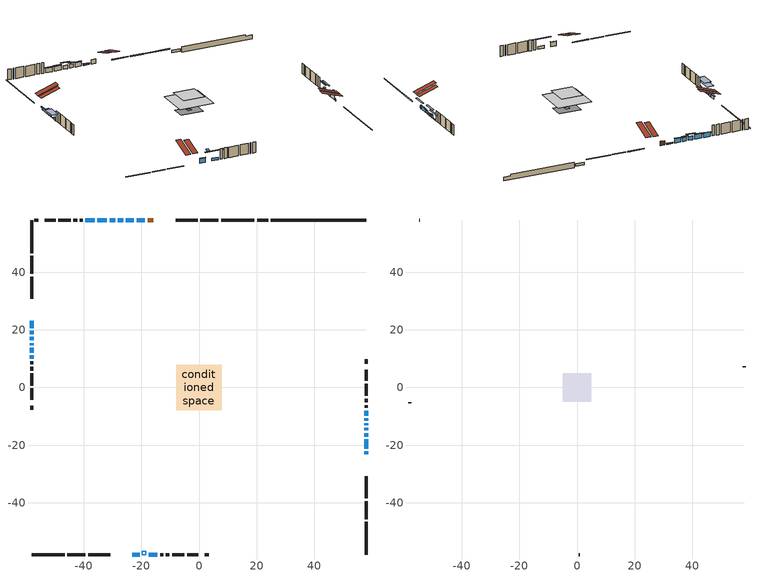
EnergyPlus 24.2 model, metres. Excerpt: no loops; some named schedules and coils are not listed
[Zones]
conditioned space
 floor outside (Floor1 construction): -1.67,-1.67 -1.67,1.67 1.67,1.67 1.67,-1.67 z1.22
 floor adiabatic (Floor3 construction): -0.88,-0.88 -0.88,0.88 0.88,0.88 0.88,-0.88 z1.22
 floor adiabatic (AdiabaticFloorConstruction): -7.93,-7.93 -7.93,7.93 7.93,7.93 7.93,-7.93 z3.66
 floor foundation (Slab1 construction): -5.1,-3.21 -5.1,3.21 5.1,3.21 5.1,-3.21 z-1.22
 floor foundation (Slab2 construction): -0.88,-0.88 -0.88,0.88 0.88,0.88 0.88,-0.88 z-0.76
 wall outside (RimJoist1 construction): 19.21,58.1 7.67,58.1 / -58.1,-58.1 -46.56,-58.1 / -58.1,58.1 -58.1,46.56 / 58.1,-58.1 58.1,-46.56 z1.22:1.52
 wall outside (RimJoist2 construction): 6.74,58.1 0.51,58.1 / -45.63,-58.1 -39.4,-58.1 / -58.1,45.63 -58.1,39.4 / 58.1,-45.63 58.1,-39.4 z1.22:1.52
 wall outside (RimJoist3 construction): -0.42,58.1 -8.13,58.1 / -38.47,-58.1 -30.76,-58.1 / -58.1,38.47 -58.1,30.76 / 58.1,-38.47 58.1,-30.76 z1.22:1.52
 wall outside (AdiabaticWallConstruction 1): -15.82,58.1 -17.86,58.1 z1.22:3.25
 wall outside (AdiabaticWallConstruction): 58.1,-23.07 58.1,-22.18 z1.22:2.11; -58.1,23.07 -58.1,20.63 z1.22:2.49; -58.1,19.7 -58.1,18.48 z1.22:2.29; 58.1,-21.25 58.1,-18 / -29.04,58.1 -31.02,58.1 z1.22:3; -18.78,58.1 -21.63,58.1 / 58.1,-9.8 58.1,-8.02 z1.22:1.68; 58.1,-17.07 58.1,-15.8 z1.22:2.74; 58.1,-14.88 58.1,-13.96 z1.22:2.14; 58.1,-13.03 58.1,-12.47 / 58.1,-11.55 58.1,-10.73 z1.22:2.69; -22.56,58.1 -25.4,58.1 / -36.23,58.1 -39.38,58.1 z1.22:3.2; -23.07,-58.1 -20.63,-58.1 z1.22:3.35; -58.1,17.56 -58.1,16.33 / -58.1,13.72 -58.1,12.14 z1.22:1.63; -58.1,15.41 -58.1,14.64 z1.22:2.75; -58.1,11.21 -58.1,9.99 / -17.48,-58.1 -14.43,-58.1 z1.22:2.44; -26.33,58.1 -28.11,58.1 z1.22:3.03; -31.95,58.1 -35.31,58.1 z1.22:3.3
 wall outside (Wall1 construction): -40.31,58.1 -41.33,58.1 / -13.5,-58.1 -12.48,-58.1 / -58.1,9.06 -58.1,8.04 / 58.1,-7.1 58.1,-6.08 z1.22:6.1
 wall outside (Wall2 construction): -42.26,58.1 -43.56,58.1 / -11.55,-58.1 -10.26,-58.1 / -58.1,7.11 -58.1,5.82 / 58.1,-5.15 58.1,-3.85 z1.22:6.1
 wall outside (Wall3 construction): -44.49,58.1 -48.76,58.1 / -9.33,-58.1 -5.06,-58.1 / -58.1,4.89 -58.1,0.62 / 58.1,-2.92 58.1,1.35 z1.22:6.1
 wall outside (Wall4 construction): -49.69,58.1 -53.57,58.1 / -4.13,-58.1 -0.24,-58.1 / -58.1,-0.31 -58.1,-4.2 / 58.1,2.28 58.1,6.17 z1.22:6.1
 wall outside (Wall6 construction): -55.73,58.1 -57.17,58.1 / 1.91,-58.1 3.36,-58.1 / -58.1,-6.35 -58.1,-7.8 / 58.1,8.32 58.1,9.77 z1.22:6.1
 wall foundation (FoundationWall1 construction): 24.88,58.1,-1.22 24.88,58.1,1.22 54.78,58.1,1.22 54.78,58.1,0.58 58.1,58.1,0.58 58.1,58.1,-1.22
 wall foundation (FoundationWall2 construction): 23.95,58.1 20.14,58.1 z-0.76:0.44
 window (WindowConstruction): 58.1,-23.07 58.1,-22.18 z1.22:2.11
 window (WindowConstruction 8): -58.1,23.07 -58.1,20.63 z1.22:2.49
 window (WindowConstruction 9): -58.1,19.7 -58.1,18.48 z1.22:2.29
 window (WindowConstruction 10): 58.1,-21.25 58.1,-18 z1.22:3
 window (WindowConstruction 11): -18.79,58.1 -21.63,58.1 z1.22:1.68
 window (WindowConstruction 12): 58.1,-17.07 58.1,-15.8 z1.22:2.74
 window (WindowConstruction 13): 58.1,-14.88 58.1,-13.96 z1.22:2.13
 window (WindowConstruction 1): 58.1,-13.03 58.1,-12.47 z1.22:2.69
 window (WindowConstruction 14): 58.1,-11.55 58.1,-10.73 z1.22:2.69
 window (WindowConstruction 15): -22.56,58.1 -25.4,58.1 z1.22:3.2
 window (WindowConstruction 16): -23.07,-58.1 -20.63,-58.1 z1.22:3.35
 window (WindowConstruction 17): -58.1,17.55 -58.1,16.33 z1.22:1.63
 window (WindowConstruction 18): -58.1,15.41 -58.1,14.64 z1.22:2.74
 window (WindowConstruction 2): 58.1,-9.8 58.1,-8.02 z1.22:1.68
 window (WindowConstruction 19): -58.1,13.71 -58.1,12.14 z1.22:1.63
 window (WindowConstruction 20): -58.1,11.21 -58.1,9.99 z1.22:2.44
 window (WindowConstruction 3): -26.33,58.1 -28.11,58.1 z1.22:3.02
 window (WindowConstruction 4): -29.04,58.1 -31.02,58.1 z1.22:3
 window (WindowConstruction 5): -31.95,58.1 -35.31,58.1 z1.22:3.3
 window (WindowConstruction 6): -36.23,58.1 -39.38,58.1 z1.22:3.2
 window (WindowConstruction 7): -17.48,-58.1 -14.43,-58.1 z1.22:2.44
 door (Door): -15.82,58.1 -17.86,58.1 z1.22:3.25
 ceiling adiabatic (AdiabaticFloorConstruction): 7.93,-7.93 7.93,7.93 -7.93,7.93 -7.93,-7.93 z3.66
 roof outside (Roof2 construction): -14.89,58.1,6.1 -14.89,49.19,9.07 -12.54,49.19,9.07 -12.54,58.1,6.1; -24,-58.1,6.1 -24,-49.19,9.07 -26.35,-49.19,9.07 -26.35,-58.1,6.1; -58.1,24,6.1 -49.19,24,9.07 -49.19,26.35,9.07 -58.1,26.35,6.1; 58.1,-24,6.1 49.19,-24,9.07 49.19,-26.35,9.07 58.1,-26.35,6.1
 roof outside (AdiabaticRoofConstruction): -18.41,-58.1,6.1 -18.41,-56.88,6.51 -19.7,-56.88,6.51 -19.7,-58.1,6.1
 skylight (SkylightConstruction): -18.41,-58.1,6.1 -18.41,-56.88,6.51 -19.7,-56.88,6.51 -19.7,-58.1,6.1
attic - vented
 floor to conditioned space (Floor2 construction Reversed): -4.97,-4.97 -4.97,4.97 4.97,4.97 4.97,-4.97 z6.1
 wall outside (Wall5 construction): -54.5,58.1 -54.8,58.1 / 0.69,-58.1 0.98,-58.1 / -58.1,-5.13 -58.1,-5.42 / 58.1,7.1 58.1,7.39 z1.22:6.1
 roof outside (Roof1 construction): -11.61,58.1,6.1 -11.61,48.42,9.32 -9.06,48.42,9.32 -9.06,58.1,6.1; -27.28,-58.1,6.1 -27.28,-48.42,9.32 -29.83,-48.42,9.32 -29.83,-58.1,6.1; -58.1,27.28,6.1 -48.42,27.28,9.32 -48.42,29.83,9.32 -58.1,29.83,6.1; 58.1,-27.28,6.1 48.42,-27.28,9.32 48.42,-29.83,9.32 58.1,-29.83,6.1
shading: 58.1,-19.44 58.1,-25.81 58.71,-25.81 58.71,-19.44 z4.85; -58.1,20.48 -58.1,23.22 -58.71,23.22 -58.71,20.48 z2.64; -58.1,18.33 -58.1,19.85 -58.71,19.85 -58.71,18.33 z2.44; 58.1,-17.85 58.1,-21.4 58.71,-21.4 58.71,-17.85 z3.15; -21.78,58.1 -18.64,58.1 -18.64,58.56 -21.78,58.56 z1.83; 58.1,-15.66 58.1,-17.22 58.71,-17.22 58.71,-15.66 z2.89; 58.1,-13.81 58.1,-15.02 58.71,-15.02 58.71,-13.81 z2.28; 58.1,-9.73 58.1,-15.77 58.71,-15.77 58.71,-9.73 z5.43; 58.1,-10.58 58.1,-11.69 58.71,-11.69 58.71,-10.58 z2.84; -25.55,58.1 -22.41,58.1 -22.41,58.71 -25.55,58.71 z3.35; -20.48,-58.1 -23.22,-58.1 -23.22,-58.4 -20.48,-58.4 z3.5; -58.1,16.19 -58.1,17.7 -58.71,17.7 -58.71,16.19 z1.77; -58.1,14.49 -58.1,15.56 -58.71,15.56 -58.71,14.49 z2.89; 58.1,-5.28 58.1,-12.54 58.71,-12.54 58.71,-5.28 z4.42; -58.1,9.4 -58.1,16.46 -61.15,16.46 -61.15,9.4 z4.37; -58.1,7.25 -58.1,13.95 -61.15,13.95 -61.15,7.25 z5.18; -28.72,58.1 -25.72,58.1 -25.72,58.71 -28.72,58.71 z3.63; -32.24,58.1 -27.82,58.1 -27.82,58.71 -32.24,58.71 z4.22; -35.45,58.1 -31.8,58.1 -31.8,58.71 -35.45,58.71 z3.45; -39.53,58.1 -36.08,58.1 -36.08,58.71 -39.53,58.71 z3.35; -11.08,-58.1 -20.83,-58.1 -20.83,-58.71 -11.08,-58.71 z5.79
[Building]
Building 1: Terrain=Suburbs
[Site:Location]
Victoria Intl AP_BC: Latitude {deg}=48.65; Longitude {deg}=-123.43; Time Zone {hr}=-8; Elevation {m}=20; Keep Site Location Information=Yes
[Site:GroundTemperature:Shallow]
8.05499, 7.06759, 6.98852, 7.45709, 9.33813, 11.2104, 12.8336, 13.8618, 13.9492, 13.1129, 11.5311, 9.71625
[Site:WaterMainsTemperature]
Calculation Method=Schedule; Temperature Schedule=mains temperature schedule
[Material] Roughness=Rough; Thermal Absorptance=0.9
Name | Thickness {m} | Conductivity {W/m-K} | Density {kg/m3} | Specific Heat {J/kg-K} | Solar Absorptance | Visible Absorptance
asphalt or fiberglass shingles | 0.00635 | 0.162714 | 1121.4 | 1465.45 | 0.4 | 0.4
asphalt or fiberglass shingles 1 | 0.00635 | 0.162714 | 1121.4 | 1465.45 | 0.7 | 0.7
ceiling loosefill ins | 0.338667 | 0.0480833 | 16.02 | 1046.75 | 0.7 | 0.7
ceiling stud and cavity | 0.1397 | 0.341967 | 65.682 | 1177.47 | 0.7 | 0.7
concrete 4.0 in. | 0.1016 | 1.803125 | 2242.8 | 837.4 | 0.7 | 0.7
concrete 8.0 in. | 0.2032 | 1.803125 | 2242.8 | 837.4 | 0.7 | 0.7
door material | 0.04445 | 0.0451087 | 512.64 | 1214.23 | 0.7 | 0.7
exterior vertical ins | 0.0508317 | 0.029427 | 32.04 | 1214.23 | 0.7 | 0.7
floor covering | 0.0127 | 0.0433444 | 54.468 | 1339.84 | 0.6 | 0.6
floor covering 1 | 0.0127 | 9.015625 | 54.468 | 1339.84 | 0.6 | 0.6
floor rigid ins; rim joist rigid ins; wall rigid ins | 0.051816 | 0.029427 | 32.04 | 1214.23 | 0.7 | 0.7
floor rigid ins 1; roof rigid ins 1; wall rigid ins 1 | 0.512978 | 0.029427 | 32.04 | 1214.23 | 0.7 | 0.7
floor stud and cavity | 0.1397 | 0.105897 | 92.3553 | 1139.71 | 0.7 | 0.7
floor stud and cavity 1 | 0.0889 | 0.62952 | 50.32683 | 1063.81 | 0.7 | 0.7
floor stud and cavity 2 | 0.1397 | 1.75129 | 37.0049 | 1207.88 | 0.7 | 0.7
furniture material conditioned space 1 | 0.1524 | 0.115458 | 640.8 | 1214.23 | 0.6 | 0.6
gypsum board | 0.0127 | 0.160291 | 801 | 837.4 | 0.6 | 0.6
gypsum board 1 | 0.0127 | 0.160291 | 801 | 837.4 | 0.7 | 0.7
osb sheathing 0.5 in. | 0.0127 | 0.115458 | 512.64 | 1214.23 | 0.7 | 0.7
osb sheathing 0.75 in. | 0.01905 | 0.115458 | 512.64 | 1214.23 | 0.7 | 0.7
osb sheathing 2.0 in. | 0.0508 | 0.115458 | 512.64 | 1214.23 | 0.7 | 0.7
rim joist rigid ins 1; roof rigid ins | 0.103632 | 0.029427 | 32.04 | 1214.23 | 0.7 | 0.7
rim joist stud and cavity | 0.0508 | 0.0582146 | 125.044 | 1163.47 | 0.6 | 0.6
rim joist stud and cavity 1 | 0.0508 | 0.0368652 | 125.044 | 1163.47 | 0.6 | 0.6
rim joist stud and cavity 2 | 0.0508 | 0.166206 | 125.044 | 1163.47 | 0.6 | 0.6
roof stud and cavity | 0.2032 | 0.304659 | 78.34581 | 1123.46 | 0.7 | 0.7
roof stud and cavity 1 | 0.18415 | 1.78685 | 37.0049 | 1207.88 | 0.6 | 0.6
wall stud and cavity | 0.1397 | 0.0903627 | 139.0536 | 1170.24 | 0.7 | 0.7
wall stud and cavity 1 | 0.1397 | 0.0860503 | 139.0536 | 1170.24 | 0.7 | 0.7
wall stud and cavity 2 | 0.1397 | 0.0854019 | 139.0536 | 1170.24 | 0.7 | 0.7
wall stud and cavity 3 | 0.1397 | 0.085864 | 139.0536 | 1170.24 | 0.7 | 0.7
wall stud and cavity 4 | 0.0889 | 6.1454 | 50.32683 | 1063.81 | 0.6 | 0.6
wall stud and cavity 5 | 0.1397 | 0.103639 | 139.0536 | 1170.24 | 0.7 | 0.7
wall stud and cavity 6 | 0.0889 | 0.380278 | 52.3479 | 1209.89 | 0.7 | 0.7
wall stud and cavity 7 | 0.0889 | 0.391764 | 83.0341 | 1211.67 | 0.7 | 0.7
wood siding | 0.0254 | 0.102417 | 544.68 | 1172.36 | 0.4 | 0.4
wood siding 1 | 0.00254 | 0.102417 | 544.68 | 1172.36 | 0.4 | 0.4
wood siding 2; wood siding 3; wood siding 4 | 0.0254 | 0.102417 | 544.68 | 1172.36 | 0.7 | 0.7
[WindowMaterial:SimpleGlazingSystem]
Name | U-Factor {W/m2-K} | Solar Heat Gain Coefficient
SkylightMaterial | 2.07857 | 0.5674
WindowMaterial | 2.15878 | 0.59
WindowMaterial 1 | 2.20477 | 0.58
WindowMaterial 10 | 1.981622 | 0.65
WindowMaterial 11 | 2.27631 | 0.56
WindowMaterial 12 | 2.16445 | 0.59
WindowMaterial 13 | 2.14969 | 0.59
WindowMaterial 14 | 2.10824 | 0.61
WindowMaterial 15 | 1.9379 | 0.66
WindowMaterial 16 | 2.00206 | 0.64
WindowMaterial 17 | 2.41769 | 0.5
WindowMaterial 18 | 2.11903 | 0.61
WindowMaterial 19 | 2.31606 | 0.55
WindowMaterial 2 | 2.26041 | 0.56
WindowMaterial 20 | 2.061114 | 0.62
WindowMaterial 3 | 2.07077 | 0.62
WindowMaterial 4 | 1.961749 | 0.65
WindowMaterial 5 | 1.90951 | 0.67
WindowMaterial 6 | 1.93109 | 0.67
WindowMaterial 7 | 2.23202 | 0.55
WindowMaterial 8 | 1.98616 | 0.65
WindowMaterial 9 | 2.08042 | 0.62
[Construction]
AdiabaticFloorConstruction: floor stud and cavity 2, floor rigid ins 1, osb sheathing 0.75 in., floor covering
AdiabaticRoofConstruction: asphalt or fiberglass shingles 1, roof rigid ins 1, osb sheathing 0.75 in., roof stud and cavity 1
AdiabaticWallConstruction: wood siding 3, wall rigid ins 1, wall stud and cavity 6, gypsum board
AdiabaticWallConstruction 1: wood siding 4, wall rigid ins 1, wall stud and cavity 6, gypsum board
Door: door material
Floor1 construction: floor stud and cavity, floor rigid ins, osb sheathing 0.75 in., floor covering
Floor2 construction Reversed: gypsum board, ceiling stud and cavity, ceiling loosefill ins
Floor3 construction: floor stud and cavity 1, floor covering 1
FoundationWall1 construction: concrete 8.0 in.
FoundationWall2 construction: concrete 8.0 in., gypsum board 1
furniture construction conditioned space 1: furniture material conditioned space 1
PartitionWallConstruction: gypsum board, wall stud and cavity 7, gypsum board
RimJoist1 construction: wood siding 2, rim joist rigid ins, osb sheathing 2.0 in., rim joist stud and cavity
RimJoist2 construction: wood siding 2, rim joist rigid ins, osb sheathing 2.0 in., rim joist stud and cavity 1
RimJoist3 construction: wood siding 2, rim joist rigid ins 1, osb sheathing 2.0 in., rim joist stud and cavity 2
Roof1 construction: asphalt or fiberglass shingles
Roof2 construction: asphalt or fiberglass shingles, roof rigid ins, osb sheathing 0.75 in., roof stud and cavity, gypsum board
SkylightConstruction: SkylightMaterial
Slab1 construction; Slab2 construction: concrete 4.0 in.
Wall1 construction: wood siding, wall rigid ins, osb sheathing 0.5 in., wall stud and cavity, gypsum board
Wall2 construction: wood siding, wall rigid ins, osb sheathing 0.5 in., wall stud and cavity 1, gypsum board
Wall3 construction: wood siding, wall rigid ins, osb sheathing 0.5 in., wall stud and cavity 2, gypsum board
Wall4 construction: wood siding, wall rigid ins, osb sheathing 0.5 in., wall stud and cavity 3, gypsum board
Wall5 construction: wood siding 1, wall stud and cavity 4
Wall6 construction: wood siding, osb sheathing 0.5 in., wall stud and cavity 5, gypsum board
WindowConstruction: WindowMaterial
WindowConstruction 1: WindowMaterial 1
WindowConstruction 10: WindowMaterial 10
WindowConstruction 11: WindowMaterial 11
WindowConstruction 12: WindowMaterial 12
WindowConstruction 13: WindowMaterial 13
WindowConstruction 14: WindowMaterial 14
WindowConstruction 15: WindowMaterial 15
WindowConstruction 16: WindowMaterial 16
WindowConstruction 17: WindowMaterial 17
WindowConstruction 18: WindowMaterial 18
WindowConstruction 19: WindowMaterial 19
WindowConstruction 2: WindowMaterial 2
WindowConstruction 20: WindowMaterial 20
WindowConstruction 3: WindowMaterial 3
WindowConstruction 4: WindowMaterial 4
WindowConstruction 5: WindowMaterial 5
WindowConstruction 6: WindowMaterial 6
WindowConstruction 7: WindowMaterial 7
WindowConstruction 8: WindowMaterial 8
WindowConstruction 9: WindowMaterial 9
[Zone] Multiplier=1; Part of Total Floor Area=Yes
Name | Volume {m3}
attic - vented | 52.9737
conditioned space | 1046.9
[Space]
Name | Zone | Volume {m3}
attic - vented 1 | attic - vented | 52.9737
conditioned space 1 | conditioned space | 1046.9
[ZoneInfiltration:EffectiveLeakageArea]
infil attic - vented 1: Zone or Space=attic - vented 1; Schedule=Always On Discrete; Effective Air Leakage Area {cm2}=4385.23; Stack Coefficient=0.000563481; Wind Coefficient=1.60383e-05
[ZoneMixing]
whole house fan mix: Zone or Space=attic - vented; Schedule=Always On Continuous; Design Flow Rate Calculation Method=Flow/Zone; Design Flow Rate {m3/s}=0; Source Zone or Space=conditioned space
[SurfaceProperty:ExposedFoundationPerimeter] Exposed Perimeter Calculation Method=TotalExposedPerimeter
Name | Total Exposed Perimeter {m}
Slab1 | 33.223
Slab2 | 3.81
[InternalMass] Zone or ZoneList=conditioned space; Space or SpaceList=conditioned space 1
Name | Construction | Surface Area {m2}
furniture mass conditioned space 1 | furniture construction conditioned space 1 | 133.676
partition wall mass | PartitionWallConstruction | 331.12
[Lights]
interior lighting: Zone or ZoneList or Space or SpaceList=conditioned space 1; Schedule=interior lighting schedule; Design Level Calculation Method=LightingLevel; Lighting Level {W}=343.2; Return Air Fraction=0; Fraction Radiant=0.6; Fraction Visible=0.2; Fraction Replaceable=1
[People]
occupants: Zone or ZoneList or Space or SpaceList=conditioned space 1; Number of People Schedule=occupants schedule; Number of People Calculation Method=People; Number of People=3; Fraction Radiant=0.314171; Sensible Heat Fraction=0.56303; Activity Level Schedule=occupants activity schedule; Carbon Dioxide Generation Rate {m3/s-W}=0; Enable ASHRAE 55 Comfort Warnings=No; Mean Radiant Temperature Calculation Type=EnclosureAveraged
[ElectricEquipment] Zone or ZoneList or Space or SpaceList=conditioned space 1; Design Level Calculation Method=EquipmentLevel
Name | Schedule | Design Level {W} | Fraction Latent | Fraction Radiant | Fraction Lost
clothes dryer | clothes dryer schedule | 140.772 | 0.015 | 0.081 | 0.85
clothes washer | clothes washer schedule | 32.1985 | 0.03 | 0.162 | 0.7
cooking range | cooking range schedule | 215.147 | 0.08 | 0.432 | 0.2
dishwasher | dishwasher schedule | 66.8632 | 0.3 | 0.18 | 0.4
fridge | fridge schedule | 72.9452 | 0 | 0.6 | 0
mech vent house fan | mech vent house fan schedule | 0 | 0 | 0 | 1
mech vent house fan cfis | mech vent house fan cfis schedule | 0 | 0 | 0 | 0
misc plug loads | misc plug loads schedule | 494.7 | 0.045 | 0.513 | 0.1
whole house fan | Always On Discrete | 0 | 0 | 0 | 1
[OtherEquipment] Zone or ZoneList or Space or SpaceList=conditioned space 1; Design Level Calculation Method=EquipmentLevel
Name | Fuel Type | Schedule | Design Level {W} | Fraction Latent | Fraction Radiant | Fraction Lost
clothes dryer 1 | Electricity | clothes dryer schedule | 0 | 0.015 | 0.081 | 0.85
cooking range 1 | Electricity | cooking range schedule | 0 | 0.08 | 0.432 | 0.2
general water use latent | None | general water use schedule | 62.594 | 1 | 0 | 0
general water use sensible | None | general water use schedule | -61.6891 | 0 | 0.6 | 0
mech vent house fan latent load | None | Always On Discrete | 0 | 1 | 0 | 0
mech vent house fan sensible load | None | Always On Discrete | 0 | 0 | 0 | 0
water heater energy adjustment1 | Electricity | Always On Discrete | 0.01 | 0 | 0 | 1
[ZoneInfiltration:DesignFlowRate] Zone or ZoneList or Space or SpaceList=conditioned space 1; Schedule=Always On Discrete; Design Flow Rate Calculation Method=Flow/Zone; Design Flow Rate {m3/s}=0
infil flow; natural vent flow; whole house fan flow
[ZoneControl:Thermostat]
conditioned space Thermostat: Zone or ZoneList=conditioned space; Control Type Schedule=conditioned space Thermostat Schedule; Control 1=conditioned space temperature setpoint; Temperature Difference Between Cutout And Setpoint {deltaC}=0
[ThermostatSetpoint:DualSetpoint]
conditioned space temperature setpoint: Heating Setpoint Temperature Schedule=heating setpoint; Cooling Setpoint Temperature Schedule=cooling setpoint
[AirLoopHVAC:UnitarySystem] Control Type=Load; Controlling Zone or Thermostat Location=conditioned space; Dehumidification Control Type=None; Availability Schedule=Always On Discrete; Fan Placement=BlowThrough; DX Heating Coil Sizing Ratio=1; Use DOAS DX Cooling Coil=No; Minimum Supply Air Temperature {C}=2; Latent Load Control=SensibleOnlyLoadControl; Cooling Supply Air Flow Rate Method=None; Heating Supply Air Flow Rate Method=SupplyAirFlowRate; Heating Supply Air Flow Rate {m3/s}=0.00141584; No Load Supply Air Flow Rate Method=SupplyAirFlowRate; No Load Supply Air Flow Rate {m3/s}=0; No Load Supply Air Flow Rate Control Set To Low Speed=Yes; Maximum Supply Air Temperature {C}=48.8889; Maximum Outdoor Dry-Bulb Temperature for Supplemental Heater Operation {C}=21; Ancillary On-Cycle Electric Power {W}=0; Ancillary Off-Cycle Electric Power {W}=0
Name | Supply Fan | Supply Air Fan Operating Mode Schedule | Heating Coil
unit heater unitary system | unit heater supply fan | unit heater auto fan schedule | unit heater htg coil
unit heater unitary system 1 | unit heater supply fan 1 | unit heater auto fan schedule 1 | unit heater htg coil 1
[Zone equipment]
conditioned space: electric baseboard, unit heater unitary system, unit heater unitary system 1
[Foundation:Kiva] Initial Indoor Air Temperature {C}=18; Wall Depth Below Slab {m}=0.2032
Name | Wall Height Above Grade {m} | Custom Block Material Name 1 | Custom Block Depth 1 {m} | Custom Block X Position 1 {m} | Custom Block Z Position 1 {m}
Foundation Kiva 1 | 1.21999
Foundation Kiva 2 | 0.440009 | exterior vertical ins | 1.2 | 0.2159 | 0
[Foundation:Kiva:Settings]
Soil Conductivity {W/m-K}=0.849921; Soil Density {kg/m3}=1842.3; Soil Specific Heat {J/kg-K}=418.7; Ground Solar Absorptivity=0.9; Ground Thermal Absorptivity=0.9; Ground Surface Roughness {m}=0.03; Far-Field Width {m}=40; Deep-Ground Boundary Condition=ZeroFlux; Deep-Ground Depth {m}=40; Minimum Cell Dimension {m}=0.2; Maximum Cell Growth Coefficient=3; Simulation Timestep=Timestep
[Exterior:Lights]
exterior lighting: Schedule=exterior lighting schedule; Design Level {W}=75.6
[EnergyManagementSystem:Sensor] Output:Variable or Output:Meter Index Key=conditioned space
Name | Output:Variable or Output:Meter
conditioned_space_clg_unmet_s | Zone Cooling Setpoint Not Met Time
conditioned_space_htg_unmet_s | Zone Heating Setpoint Not Met Time
fridge_tin_s; tin_s; tin_s_1 | Zone Mean Air Temperature
tout_s | Zone Outdoor Air Drybulb Temperature
win_s | Zone Air Humidity Ratio
[Schedule:Constant]
Name | Hourly Value
Always On Continuous; mech vent house fan schedule; mech vent house fan cfis schedule; Always On Discrete | 1
occupants activity schedule | 117.228
fridge schedule; unit heater auto fan schedule; unit heater auto fan schedule 1 | 0
[Schedule:Week:Daily]
interior lighting schedule Week Rule - Jan1-Jan27: interior lighting schedule day, interior lighting schedule day, interior lighting schedule day, interior lighting schedule day, interior lighting schedule day, interior lighting schedule day, interior lighting schedule day, interior lighting schedule default day, interior lighting schedule default day, interior lighting schedule default day, interior lighting schedule default day, interior lighting schedule default day
interior lighting schedule Week Rule - Jan28-Feb3: interior lighting schedule day, interior lighting schedule day, interior lighting schedule day, interior lighting schedule day, interior lighting schedule day 1, interior lighting schedule day 1, interior lighting schedule day 1, interior lighting schedule default day, interior lighting schedule default day, interior lighting schedule default day, interior lighting schedule default day, interior lighting schedule default day
interior lighting schedule Week Rule - Feb4-Feb24: interior lighting schedule day 1, interior lighting schedule day 1, interior lighting schedule day 1, interior lighting schedule day 1, interior lighting schedule day 1, interior lighting schedule day 1, interior lighting schedule day 1, interior lighting schedule default day, interior lighting schedule default day, interior lighting schedule default day, interior lighting schedule default day, interior lighting schedule default day
interior lighting schedule Week Rule - Feb25-Mar3: interior lighting schedule day 1, interior lighting schedule day 1, interior lighting schedule day 1, interior lighting schedule day 1, interior lighting schedule day 2, interior lighting schedule day 2, interior lighting schedule day 2, interior lighting schedule default day, interior lighting schedule default day, interior lighting schedule default day, interior lighting schedule default day, interior lighting schedule default day
interior lighting schedule Week Rule - Mar4-Mar31: interior lighting schedule day 2, interior lighting schedule day 2, interior lighting schedule day 2, interior lighting schedule day 2, interior lighting schedule day 2, interior lighting schedule day 2, interior lighting schedule day 2, interior lighting schedule default day, interior lighting schedule default day, interior lighting schedule default day, interior lighting schedule default day, interior lighting schedule default day
interior lighting schedule Week Rule - Apr1-Apr28: interior lighting schedule day 3, interior lighting schedule day 3, interior lighting schedule day 3, interior lighting schedule day 3, interior lighting schedule day 3, interior lighting schedule day 3, interior lighting schedule day 3, interior lighting schedule default day, interior lighting schedule default day, interior lighting schedule default day, interior lighting schedule default day, interior lighting schedule default day
interior lighting schedule Week Rule - Apr29-May5: interior lighting schedule day 3, interior lighting schedule day 3, interior lighting schedule day 4, interior lighting schedule day 4, interior lighting schedule day 4, interior lighting schedule day 4, interior lighting schedule day 4, interior lighting schedule default day, interior lighting schedule default day, interior lighting schedule default day, interior lighting schedule default day, interior lighting schedule default day
interior lighting schedule Week Rule - May6-May26: interior lighting schedule day 4, interior lighting schedule day 4, interior lighting schedule day 4, interior lighting schedule day 4, interior lighting schedule day 4, interior lighting schedule day 4, interior lighting schedule day 4, interior lighting schedule default day, interior lighting schedule default day, interior lighting schedule default day, interior lighting schedule default day, interior lighting schedule default day
interior lighting schedule Week Rule - May27-Jun2: interior lighting schedule day 4, interior lighting schedule day 4, interior lighting schedule day 4, interior lighting schedule day 4, interior lighting schedule day 4, interior lighting schedule day 5, interior lighting schedule day 5, interior lighting schedule default day, interior lighting schedule default day, interior lighting schedule default day, interior lighting schedule default day, interior lighting schedule default day
interior lighting schedule Week Rule - Jun3-Jun30: interior lighting schedule day 5, interior lighting schedule day 5, interior lighting schedule day 5, interior lighting schedule day 5, interior lighting schedule day 5, interior lighting schedule day 5, interior lighting schedule day 5, interior lighting schedule default day, interior lighting schedule default day, interior lighting schedule default day, interior lighting schedule default day, interior lighting schedule default day
interior lighting schedule Week Rule - Jul1-Jul28: interior lighting schedule day 6, interior lighting schedule day 6, interior lighting schedule day 6, interior lighting schedule day 6, interior lighting schedule day 6, interior lighting schedule day 6, interior lighting schedule day 6, interior lighting schedule default day, interior lighting schedule default day, interior lighting schedule default day, interior lighting schedule default day, interior lighting schedule default day
interior lighting schedule Week Rule - Jul29-Aug4: interior lighting schedule day 6, interior lighting schedule day 6, interior lighting schedule day 6, interior lighting schedule day 7, interior lighting schedule day 7, interior lighting schedule day 7, interior lighting schedule day 7, interior lighting schedule default day, interior lighting schedule default day, interior lighting schedule default day, interior lighting schedule default day, interior lighting schedule default day
interior lighting schedule Week Rule - Aug5-Aug25: interior lighting schedule day 7, interior lighting schedule day 7, interior lighting schedule day 7, interior lighting schedule day 7, interior lighting schedule day 7, interior lighting schedule day 7, interior lighting schedule day 7, interior lighting schedule default day, interior lighting schedule default day, interior lighting schedule default day, interior lighting schedule default day, interior lighting schedule default day
interior lighting schedule Week Rule - Aug26-Sep1: interior lighting schedule day 7, interior lighting schedule day 7, interior lighting schedule day 7, interior lighting schedule day 7, interior lighting schedule day 7, interior lighting schedule day 7, interior lighting schedule day 8, interior lighting schedule default day, interior lighting schedule default day, interior lighting schedule default day, interior lighting schedule default day, interior lighting schedule default day
interior lighting schedule Week Rule - Sep2-Sep29: interior lighting schedule day 8, interior lighting schedule day 8, interior lighting schedule day 8, interior lighting schedule day 8, interior lighting schedule day 8, interior lighting schedule day 8, interior lighting schedule day 8, interior lighting schedule default day, interior lighting schedule default day, interior lighting schedule default day, interior lighting schedule default day, interior lighting schedule default day
interior lighting schedule Week Rule - Sep30-Oct6: interior lighting schedule day 8, interior lighting schedule day 9, interior lighting schedule day 9, interior lighting schedule day 9, interior lighting schedule day 9, interior lighting schedule day 9, interior lighting schedule day 9, interior lighting schedule default day, interior lighting schedule default day, interior lighting schedule default day, interior lighting schedule default day, interior lighting schedule default day
interior lighting schedule Week Rule - Oct7-Oct27: interior lighting schedule day 9, interior lighting schedule day 9, interior lighting schedule day 9, interior lighting schedule day 9, interior lighting schedule day 9, interior lighting schedule day 9, interior lighting schedule day 9, interior lighting schedule default day, interior lighting schedule default day, interior lighting schedule default day, interior lighting schedule default day, interior lighting schedule default day
interior lighting schedule Week Rule - Oct28-Nov3: interior lighting schedule day 9, interior lighting schedule day 9, interior lighting schedule day 9, interior lighting schedule day 9, interior lighting schedule day 10, interior lighting schedule day 10, interior lighting schedule day 10, interior lighting schedule default day, interior lighting schedule default day, interior lighting schedule default day, interior lighting schedule default day, interior lighting schedule default day
interior lighting schedule Week Rule - Nov4-Nov24: interior lighting schedule day 10, interior lighting schedule day 10, interior lighting schedule day 10, interior lighting schedule day 10, interior lighting schedule day 10, interior lighting schedule day 10, interior lighting schedule day 10, interior lighting schedule default day, interior lighting schedule default day, interior lighting schedule default day, interior lighting schedule default day, interior lighting schedule default day
interior lighting schedule Week Rule - Nov25-Dec1: interior lighting schedule day 10, interior lighting schedule day 10, interior lighting schedule day 10, interior lighting schedule day 10, interior lighting schedule day 10, interior lighting schedule day 10, interior lighting schedule day 11, interior lighting schedule default day, interior lighting schedule default day, interior lighting schedule default day, interior lighting schedule default day, interior lighting schedule default day
interior lighting schedule Week Rule - Dec2-Dec31: interior lighting schedule day 11, interior lighting schedule day 11, interior lighting schedule day 11, interior lighting schedule day 11, interior lighting schedule day 11, interior lighting schedule day 11, interior lighting schedule day 11, interior lighting schedule default day, interior lighting schedule default day, interior lighting schedule default day, interior lighting schedule default day, interior lighting schedule default day
occupants schedule Week Rule - Jan1-Dec31: occupants schedule day, occupants schedule day, occupants schedule day, occupants schedule day, occupants schedule day, occupants schedule day, occupants schedule day, occupants schedule default day, occupants schedule default day, occupants schedule default day, occupants schedule default day, occupants schedule default day
clothes dryer schedule Week Rule - Jan1-Dec31: clothes dryer schedule day, clothes dryer schedule day, clothes dryer schedule day, clothes dryer schedule day, clothes dryer schedule day, clothes dryer schedule day, clothes dryer schedule day, clothes dryer schedule default day, clothes dryer schedule default day, clothes dryer schedule default day, clothes dryer schedule default day, clothes dryer schedule default day
[Schedule:Year]
interior lighting schedule: interior lighting schedule Week Rule - Jan1-Jan27, 1, 1, 1, 27, interior lighting schedule Week Rule - Jan28-Feb3, 1, 28, 2, 3, interior lighting schedule Week Rule - Feb4-Feb24, 2, 4, 2, 24, interior lighting schedule Week Rule - Feb25-Mar3, 2, 25, 3, 3, interior lighting schedule Week Rule - Mar4-Mar31, 3, 4, 3, 31, interior lighting schedule Week Rule - Apr1-Apr28, 4, 1, 4, 28, interior lighting schedule Week Rule - Apr29-May5, 4, 29, 5, 5, interior lighting schedule Week Rule - May6-May26, 5, 6, 5, 26, interior lighting schedule Week Rule - May27-Jun2, 5, 27, 6, 2, interior lighting schedule Week Rule - Jun3-Jun30, 6, 3, 6, 30, interior lighting schedule Week Rule - Jul1-Jul28, 7, 1, 7, 28, interior lighting schedule Week Rule - Jul29-Aug4, 7, 29, 8, 4, interior lighting schedule Week Rule - Aug5-Aug25, 8, 5, 8, 25, interior lighting schedule Week Rule - Aug26-Sep1, 8, 26, 9, 1, interior lighting schedule Week Rule - Sep2-Sep29, 9, 2, 9, 29, interior lighting schedule Week Rule - Sep30-Oct6, 9, 30, 10, 6, interior lighting schedule Week Rule - Oct7-Oct27, 10, 7, 10, 27, interior lighting schedule Week Rule - Oct28-Nov3, 10, 28, 11, 3, interior lighting schedule Week Rule - Nov4-Nov24, 11, 4, 11, 24, interior lighting schedule Week Rule - Nov25-Dec1, 11, 25, 12, 1, interior lighting schedule Week Rule - Dec2-Dec31, 12, 2, 12, 31
occupants schedule: occupants schedule Week Rule - Jan1-Dec31, 1, 1, 12, 31
clothes dryer schedule: clothes dryer schedule Week Rule - Jan1-Dec31, 1, 1, 12, 31
clothes washer schedule: clothes washer schedule Week Rule - Jan1-Dec31, 1, 1, 12, 31
cooking range schedule: cooking range schedule Week Rule - Jan1-Dec31, 1, 1, 12, 31
dishwasher schedule: dishwasher schedule Week Rule - Jan1-Dec31, 1, 1, 12, 31
misc plug loads schedule: misc plug loads schedule Week Rule - Jan1-Dec31, 1, 1, 12, 31
general water use schedule: general water use schedule Week Rule - Jan1-Dec31, 1, 1, 12, 31
exterior lighting schedule: exterior lighting schedule Week Rule - Jan1-Jan27, 1, 1, 1, 27, exterior lighting schedule Week Rule - Jan28-Feb3, 1, 28, 2, 3, exterior lighting schedule Week Rule - Feb4-Feb24, 2, 4, 2, 24, exterior lighting schedule Week Rule - Feb25-Mar3, 2, 25, 3, 3, exterior lighting schedule Week Rule - Mar4-Mar31, 3, 4, 3, 31, exterior lighting schedule Week Rule - Apr1-Apr28, 4, 1, 4, 28, exterior lighting schedule Week Rule - Apr29-May5, 4, 29, 5, 5, exterior lighting schedule Week Rule - May6-May26, 5, 6, 5, 26, exterior lighting schedule Week Rule - May27-Jun2, 5, 27, 6, 2, exterior lighting schedule Week Rule - Jun3-Jun30, 6, 3, 6, 30, exterior lighting schedule Week Rule - Jul1-Jul28, 7, 1, 7, 28, exterior lighting schedule Week Rule - Jul29-Aug4, 7, 29, 8, 4, exterior lighting schedule Week Rule - Aug5-Aug25, 8, 5, 8, 25, exterior lighting schedule Week Rule - Aug26-Sep1, 8, 26, 9, 1, exterior lighting schedule Week Rule - Sep2-Sep29, 9, 2, 9, 29, exterior lighting schedule Week Rule - Sep30-Oct6, 9, 30, 10, 6, exterior lighting schedule Week Rule - Oct7-Oct27, 10, 7, 10, 27, exterior lighting schedule Week Rule - Oct28-Nov3, 10, 28, 11, 3, exterior lighting schedule Week Rule - Nov4-Nov24, 11, 4, 11, 24, exterior lighting schedule Week Rule - Nov25-Dec1, 11, 25, 12, 1, exterior lighting schedule Week Rule - Dec2-Dec31, 12, 2, 12, 31
[Schedule:Compact]
conditioned space Thermostat Schedule: Through: 12/31, For: AllDays, Until: 24:00, 4
mains temperature schedule: Through: 01/01, For: AllDays, Until: 24:00, 11.3917, Through: 01/02, For: AllDays, Until: 24:00, 11.3578, Through: 01/03, For: AllDays, Until: 24:00, 11.3239, Through: 01/04, For: AllDays, Until: 24:00, 11.2911, Through: 01/05, For: AllDays, Until: 24:00, 11.2594, Through: 01/06, For: AllDays, Until: 24:00, 11.2278, Through: 01/07, For: AllDays, Until: 24:00, 11.1972, Through: 01/08, For: AllDays, Until: 24:00, 11.1672, Through: 01/09, For: AllDays, Until: 24:00, 11.1378, Through: 01/10, For: AllDays, Until: 24:00, 11.1094, Through: 01/11, For: AllDays, Until: 24:00, 11.0817, Through: 01/12, For: AllDays, Until: 24:00, 11.0544, Through: 01/13, For: AllDays, Until: 24:00, 11.0283, Through: 01/14, For: AllDays, Until: 24:00, 11.0028, Through: 01/15, For: AllDays, Until: 24:00, 10.9778, Through: 01/16, For: AllDays, Until: 24:00, 10.9539, Through: 01/17, For: AllDays, Until: 24:00, 10.9311, Through: 01/18, For: AllDays, Until: 24:00, 10.9089, Through: 01/19, For: AllDays, Until: 24:00, 10.8872, Through: 01/20, For: AllDays, Until: 24:00, 10.8661, Through: 01/21, For: AllDays, Until: 24:00, 10.8467, Through: 01/22, For: AllDays, Until: 24:00, 10.8272, Through: 01/23, For: AllDays, Until: 24:00, 10.8089, Through: 01/24, For: AllDays, Until: 24:00, 10.7917, Through: 01/25, For: AllDays, Until: 24:00, 10.775, Through: 01/26, For: AllDays, Until: 24:00, 10.7594, Through: 01/27, For: AllDays, Until: 24:00, 10.7444, Through: 01/28, For: AllDays, Until: 24:00, 10.7306, Through: 01/29, For: AllDays, Until: 24:00, 10.7172, Through: 01/30, For: AllDays, Until: 24:00, 10.705, Through: 01/31, For: AllDays, Until: 24:00, 10.6933, Through: 02/01, For: AllDays, Until: 24:00, 10.6828, Through: 02/02, For: AllDays, Until: 24:00, 10.6733, Through: 02/03, For: AllDays, Until: 24:00, 10.6644, Through: 02/04, For: AllDays, Until: 24:00, 10.6567, Through: 02/05, For: AllDays, Until: 24:00, 10.6494, Through: 02/06, For: AllDays, Until: 24:00, 10.6433, Through: 02/07, For: AllDays, Until: 24:00, 10.6378, Through: 02/08, For: AllDays, Until: 24:00, 10.6333, Through: 02/09, For: AllDays, Until: 24:00, 10.63, Through: 02/10, For: AllDays, Until: 24:00, 10.6272, Through: 02/11, For: AllDays, Until: 24:00, 10.6256, Through: 02/12, For: AllDays, Until: 24:00, 10.625, Through: 02/13, For: AllDays, Until: 24:00, 10.625, Through: 02/14, For: AllDays, Until: 24:00, 10.6256, Through: 02/15, For: AllDays, Until: 24:00, 10.6278, Through: 02/16, For: AllDays, Until: 24:00, 10.63, Through: 02/17, For: AllDays, Until: 24:00, 10.6339, Through: 02/18, For: AllDays, Until: 24:00, 10.6383, Through: 02/19, For: AllDays, Until: 24:00, 10.6439, Through: 02/20, For: AllDays, Until: 24:00, 10.65, Through: 02/21, For: AllDays, Until: 24:00, 10.6572, Through: 02/22, For: AllDays, Until: 24:00, 10.665, Through: 02/23, For: AllDays, Until: 24:00, 10.6739, Through: 02/24, For: AllDays, Until: 24:00, 10.6839, Through: 02/25, For: AllDays, Until: 24:00, 10.6944, Through: 02/26, For: AllDays, Until: 24:00, 10.7056, Through: 02/27, For: AllDays, Until: 24:00, 10.7183, Through: 02/28, For: AllDays, Until: 24:00, 10.7311, Through: 03/01, For: AllDays, Until: 24:00, 10.7456, Through: 03/02, For: AllDays, Until: 24:00, 10.7606, Through: 03/03, For: AllDays, Until: 24:00, 10.7761, Through: 03/04, For: AllDays, Until: 24:00, 10.7928, Through: 03/05, For: AllDays, Until: 24:00, 10.81, Through: 03/06, For: AllDays, Until: 24:00, 10.8283, Through: 03/07, For: AllDays, Until: 24:00, 10.8478, Through: 03/08, For: AllDays, Until: 24:00, 10.8678, Through: 03/09, For: AllDays, Until: 24:00, 10.8883, Through: 03/10, For: AllDays, Until: 24:00, 10.91, Through: 03/11, For: AllDays, Until: 24:00, 10.9322, Through: 03/12, For: AllDays, Until: 24:00, 10.9556, Through: 03/13, For: AllDays, Until: 24:00, 10.9794, Through: 03/14, For: AllDays, Until: 24:00, 11.0044, Through: 03/15, For: AllDays, Until: 24:00, 11.03, Through: 03/16, For: AllDays, Until: 24:00, 11.0561, Through: 03/17, For: AllDays, Until: 24:00, 11.0833, Through: 03/18, For: AllDays, Until: 24:00, 11.1111, Through: 03/19, For: AllDays, Until: 24:00, 11.1394, Through: 03/20, For: AllDays, Until: 24:00, 11.1689, Through: 03/21, For: AllDays, Until: 24:00, 11.1989, Through: 03/22, For: AllDays, Until: 24:00, 11.2294, Through: 03/23, For: AllDays, Until: 24:00, 11.2611, Through: 03/24, For: AllDays, Until: 24:00, 11.2933, Through: 03/25, For: AllDays, Until: 24:00, 11.3261, Through: 03/26, For: AllDays, Until: 24:00, 11.36, Through: 03/27, For: AllDays, Until: 24:00, 11.3939, Through: 03/28, For: AllDays, Until: 24:00, 11.4289, Through: 03/29, For: AllDays, Until: 24:00, 11.4644, Through: 03/30, For: AllDays, Until: 24:00, 11.5006, Through: 03/31, For: AllDays, Until: 24:00, 11.5372, Through: 04/01, For: AllDays, Until: 24:00, 11.5744, Through: 04/02, For: AllDays, Until: 24:00, 11.6128, Through: 04/03, For: AllDays, Until: 24:00, 11.6511, Through: 04/04, For: AllDays, Until: 24:00, 11.6906, Through: 04/05, For: AllDays, Until: 24:00, 11.7306, Through: 04/06, For: AllDays, Until: 24:00, 11.7706, Through: 04/07, For: AllDays, Until: 24:00, 11.8117, Through: 04/08, For: AllDays, Until: 24:00, 11.8528, Through: 04/09, For: AllDays, Until: 24:00, 11.895, Through: 04/10, For: AllDays, Until: 24:00, 11.9372, Through: 04/11, For: AllDays, Until: 24:00, 11.9806, Through: 04/12, For: AllDays, Until: 24:00, 12.0239, Through: 04/13, For: AllDays, Until: 24:00, 12.0678, Through: 04/14, For: AllDays, Until: 24:00, 12.1122, Through: 04/15, For: AllDays, Until: 24:00, 12.1572, Through: 04/16, For: AllDays, Until: 24:00, 12.2022, Through: 04/17, For: AllDays, Until: 24:00, 12.2478, Through: 04/18, For: AllDays, Until: 24:00, 12.2939, Through: 04/19, For: AllDays, Until: 24:00, 12.3406, Through: 04/20, For: AllDays, Until: 24:00, 12.3872, Through: 04/21, For: AllDays, Until: 24:00, 12.435, Through: 04/22, For: AllDays, Until: 24:00, 12.4822, Through: 04/23, For: AllDays, Until: 24:00, 12.5306, Through: 04/24, For: AllDays, Until: 24:00, 12.5783, Through: 04/25, For: AllDays, Until: 24:00, 12.6272, Through: 04/26, For: AllDays, Until: 24:00, 12.6761, Through: 04/27, For: AllDays, Until: 24:00, 12.725, Through: 04/28, For: AllDays, Until: 24:00, 12.7744, Through: 04/29, For: AllDays, Until: 24:00, 12.8244, Through: 04/30, For: AllDays, Until: 24:00, 12.8744, Through: 05/01, For: AllDays, Until: 24:00, 12.9244, Through: 05/02, For: AllDays, Until: 24:00, 12.9744, Through: 05/03, For: AllDays, Until: 24:00, 13.025, Through: 05/04, For: AllDays, Until: 24:00, 13.0761, Through: 05/05, For: AllDays, Until: 24:00, 13.1267, Through: 05/06, For: AllDays, Until: 24:00, 13.1778, Through: 05/07, For: AllDays, Until: 24:00, 13.2289, Through: 05/08, For: AllDays, Until: 24:00, 13.2806, Through: 05/09, For: AllDays, Until: 24:00, 13.3317, Through: 05/10, For: AllDays, Until: 24:00, 13.3833, Through: 05/11, For: AllDays, Until: 24:00, 13.435, Through: 05/12, For: AllDays, Until: 24:00, 13.4861, Through: 05/13, For: AllDays, Until: 24:00, 13.5378, Through: 05/14, For: AllDays, Until: 24:00, 13.5894, Through: 05/15, For: AllDays, Until: 24:00, 13.6411, Through: 05/16, For: AllDays, Until: 24:00, 13.6933, Through: 05/17, For: AllDays, Until: 24:00, 13.745, Through: 05/18, For: AllDays, Until: 24:00, 13.7961, Through: 05/19, For: AllDays, Until: 24:00, 13.8478, Through: 05/20, For: AllDays, Until: 24:00, 13.8994, Through: 05/21, For: AllDays, Until: 24:00, 13.9511, Through: 05/22, For: AllDays, Until: 24:00, 14.0022, Through: 05/23, For: AllDays, Until: 24:00, 14.0533, Through: 05/24, For: AllDays, Until: 24:00, 14.1044, Through: 05/25, For: AllDays, Until: 24:00, 14.1556, Through: 05/26, For: AllDays, Until: 24:00, 14.2061, Through: 05/27, For: AllDays, Until: 24:00, 14.2572, Through: 05/28, For: AllDays, Until: 24:00, 14.3072, Through: 05/29, For: AllDays, Until: 24:00, 14.3578, Through: 05/30, For: AllDays, Until: 24:00, 14.4078, Through: 05/31, For: AllDays, Until: 24:00, 14.4572, Through: 06/01, For: AllDays, Until: 24:00, 14.5072, Through: 06/02, For: AllDays, Until: 24:00, 14.5561, Through: 06/03, For: AllDays, Until: 24:00, 14.6056, Through: 06/04, For: AllDays, Until: 24:00, 14.6539, Through: 06/05, For: AllDays, Until: 24:00, 14.7028, Through: 06/06, For: AllDays, Until: 24:00, 14.7506, Through: 06/07, For: AllDays, Until: 24:00, 14.7983, Through: 06/08, For: AllDays, Until: 24:00, 14.8456, Through: 06/09, For: AllDays, Until: 24:00, 14.8928, Through: 06/10, For: AllDays, Until: 24:00, 14.9394, Through: 06/11, For: AllDays, Until: 24:00, 14.9861, Through: 06/12, For: AllDays, Until: 24:00, 15.0317, Through: 06/13, For: AllDays, Until: 24:00, 15.0772, Through: 06/14, For: AllDays, Until: 24:00, 15.1222, Through: 06/15, For: AllDays, Until: 24:00, 15.1672, Through: 06/16, For: AllDays, Until: 24:00, 15.2111, Through: 06/17, For: AllDays, Until: 24:00, 15.255, Through: 06/18, For: AllDays, Until: 24:00, 15.2978, Through: 06/19, For: AllDays, Until: 24:00, 15.3406, Through: 06/20, For: AllDays, Until: 24:00, 15.3828, Through: 06/21, For: AllDays, Until: 24:00, 15.4244, Through: 06/22, For: AllDays, Until: 24:00, 15.4656, Through: 06/23, For: AllDays, Until: 24:00, 15.5067, Through: 06/24, For: AllDays, Until: 24:00, 15.5467, Through: 06/25, For: AllDays, Until: 24:00, 15.5861, Through: 06/26, For: AllDays, Until: 24:00, 15.625, Through: 06/27, For: AllDays, Until: 24:00, 15.6633, Through: 06/28, For: AllDays, Until: 24:00, 15.7011, Through: 06/29, For: AllDays, Until: 24:00, 15.7378, Through: 06/30, For: AllDays, Until: 24:00, 15.7744, Through: 07/01, For: AllDays, Until: 24:00, 15.8106, Through: 07/02, For: AllDays, Until: 24:00, 15.8456, Through: 07/03, For: AllDays, Until: 24:00, 15.88, Through: 07/04, For: AllDays, Until: 24:00, 15.9139, Through: 07/05, For: AllDays, Until: 24:00, 15.9472, Through: 07/06, For: AllDays, Until: 24:00, 15.9794, Through: 07/07, For: AllDays, Until: 24:00, 16.0117, Through: 07/08, For: AllDays, Until: 24:00, 16.0428, Through: 07/09, For: AllDays, Until: 24:00, 16.0728, Through: 07/10, For: AllDays, Until: 24:00, 16.1028, Through: 07/11, For: AllDays, Until: 24:00, 16.1317, Through: 07/12, For: AllDays, Until: 24:00, 16.16, Through: 07/13, For: AllDays, Until: 24:00, 16.1872, Through: 07/14, For: AllDays, Until: 24:00, 16.2139, Through: 07/15, For: AllDays, Until: 24:00, 16.24, Through: 07/16, For: AllDays, Until: 24:00, 16.265, Through: 07/17, For: AllDays, Until: 24:00, 16.2894, Through: 07/18, For: AllDays, Until: 24:00, 16.3128, Through: 07/19, For: AllDays, Until: 24:00, 16.3356, Through: 07/20, For: AllDays, Until: 24:00, 16.3578, Through: 07/21, For: AllDays, Until: 24:00, 16.3789, Through: 07/22, For: AllDays, Until: 24:00, 16.3994, Through: 07/23, For: AllDays, Until: 24:00, 16.4189, Through: 07/24, For: AllDays, Until: 24:00, 16.4372, Through: 07/25, For: AllDays, Until: 24:00, 16.4556, Through: 07/26, For: AllDays, Until: 24:00, 16.4722, Through: 07/27, For: AllDays, Until: 24:00, 16.4883, Through: 07/28, For: AllDays, Until: 24:00, 16.5039, Through: 07/29, For: AllDays, Until: 24:00, 16.5183, Through: 07/30, For: AllDays, Until: 24:00, 16.5322, Through: 07/31, For: AllDays, Until: 24:00, 16.545, Through: 08/01, For: AllDays, Until: 24:00, 16.5567, Through: 08/02, For: AllDays, Until: 24:00, 16.5678, Through: 08/03, For: AllDays, Until: 24:00, 16.5778, Through: 08/04, For: AllDays, Until: 24:00, 16.5872, Through: 08/05, For: AllDays, Until: 24:00, 16.5956, Through: 08/06, For: AllDays, Until: 24:00, 16.6033, Through: 08/07, For: AllDays, Until: 24:00, 16.61, Through: 08/08, For: AllDays, Until: 24:00, 16.6156, Through: 08/09, For: AllDays, Until: 24:00, 16.6206, Through: 08/10, For: AllDays, Until: 24:00, 16.6244, Through: 08/11, For: AllDays, Until: 24:00, 16.6278, Through: 08/12, For: AllDays, Until: 24:00, 16.63, Through: 08/13, For: AllDays, Until: 24:00, 16.6317, Through: 08/14, For: AllDays, Until: 24:00, 16.6317, Through: 08/15, For: AllDays, Until: 24:00, 16.6317, Through: 08/16, For: AllDays, Until: 24:00, 16.63, Through: 08/17, For: AllDays, Until: 24:00, 16.6278, Through: 08/18, For: AllDays, Until: 24:00, 16.625, Through: 08/19, For: AllDays, Until: 24:00, 16.6211, Through: 08/20, For: AllDays, Until: 24:00, 16.6161, Through: 08/21, For: AllDays, Until: 24:00, 16.61, Through: 08/22, For: AllDays, Until: 24:00, 16.6039, Through: 08/23, For: AllDays, Until: 24:00, 16.5961, Through: 08/24, For: AllDays, Until: 24:00, 16.5878, Through: 08/25, For: AllDays, Until: 24:00, 16.5783, Through: 08/26, For: AllDays, Until: 24:00, 16.5683, Through: 08/27, For: AllDays, Until: 24:00, 16.5572, Through: 08/28, For: AllDays, Until: 24:00, 16.5456, Through: 08/29, For: AllDays, Until: 24:00, 16.5328, Through: 08/30, For: AllDays, Until: 24:00, 16.5189, Through: 08/31, For: AllDays, Until: 24:00, 16.5044, Through: 09/01, For: AllDays, Until: 24:00, 16.4894, Through: 09/02, For: AllDays, Until: 24:00, 16.4733, Through: 09/03, For: AllDays, Until: 24:00, 16.4561, Through: 09/04, For: AllDays, Until: 24:00, 16.4383, Through: 09/05, For: AllDays, Until: 24:00, 16.4194, Through: 09/06, For: AllDays, Until: 24:00, 16.4, Through: 09/07, For: AllDays, Until: 24:00, 16.38, Through: 09/08, For: AllDays, Until: 24:00, 16.3589, Through: 09/09, For: AllDays, Until: 24:00, 16.3367, Through: 09/10, For: AllDays, Until: 24:00, 16.3139, Through: 09/11, For: AllDays, Until: 24:00, 16.2906, Through: 09/12, For: AllDays, Until: 24:00, 16.2661, Through: 09/13, For: AllDays, Until: 24:00, 16.2411, Through: 09/14, For: AllDays, Until: 24:00, 16.215, Through: 09/15, For: AllDays, Until: 24:00, 16.1883, Through: 09/16, For: AllDays, Until: 24:00, 16.1611, Through: 09/17, For: AllDays, Until: 24:00, 16.1328, Through: 09/18, For: AllDays, Until: 24:00, 16.1039, Through: 09/19, For: AllDays, Until: 24:00, 16.0744, Through: 09/20, For: AllDays, Until: 24:00, 16.0439, Through: 09/21, For: AllDays, Until: 24:00, 16.0128, Through: 09/22, For: AllDays, Until: 24:00, 15.9811, Through: 09/23, For: AllDays, Until: 24:00, 15.9489, Through: 09/24, For: AllDays, Until: 24:00, 15.9156, Through: 09/25, For: AllDays, Until: 24:00, 15.8817, Through: 09/26, For: AllDays, Until: 24:00, 15.8472, Through: 09/27, For: AllDays, Until: 24:00, 15.8122, Through: 09/28, For: AllDays, Until: 24:00, 15.7761, Through: 09/29, For: AllDays, Until: 24:00, 15.74, Through: 09/30, For: AllDays, Until: 24:00, 15.7028, Through: 10/01, For: AllDays, Until: 24:00, 15.665, Through: 10/02, For: AllDays, Until: 24:00, 15.6267, Through: 10/03, For: AllDays, Until: 24:00, 15.5878, Through: 10/04, For: AllDays, Until: 24:00, 15.5483, Through: 10/05, For: AllDays, Until: 24:00, 15.5083, Through: 10/06, For: AllDays, Until: 24:00, 15.4678, Through: 10/07, For: AllDays, Until: 24:00, 15.4267, Through: 10/08, For: AllDays, Until: 24:00, 15.385, Through: 10/09, For: AllDays, Until: 24:00, 15.3428, Through: 10/10, For: AllDays, Until: 24:00, 15.3, Through: 10/11, For: AllDays, Until: 24:00, 15.2572, Through: 10/12, For: AllDays, Until: 24:00, 15.2133, Through: 10/13, For: AllDays, Until: 24:00, 15.1694, Through: 10/14, For: AllDays, Until: 24:00, 15.1244, Through: 10/15, For: AllDays, Until: 24:00, 15.0794, Through: 10/16, For: AllDays, Until: 24:00, 15.0339, Through: 10/17, For: AllDays, Until: 24:00, 14.9883, Through: 10/18, For: AllDays, Until: 24:00, 14.9417, Through: 10/19, For: AllDays, Until: 24:00, 14.895, Through: 10/20, For: AllDays, Until: 24:00, 14.8483, Through: 10/21, For: AllDays, Until: 24:00, 14.8006, Through: 10/22, For: AllDays, Until: 24:00, 14.7528, Through: 10/23, For: AllDays, Until: 24:00, 14.705, Through: 10/24, For: AllDays, Until: 24:00, 14.6567, Through: 10/25, For: AllDays, Until: 24:00, 14.6078, Through: 10/26, For: AllDays, Until: 24:00, 14.5589, Through: 10/27, For: AllDays, Until: 24:00, 14.5094, Through: 10/28, For: AllDays, Until: 24:00, 14.46, Through: 10/29, For: AllDays, Until: 24:00, 14.41, Through: 10/30, For: AllDays, Until: 24:00, 14.36, Through: 10/31, For: AllDays, Until: 24:00, 14.31, Through: 11/01, For: AllDays, Until: 24:00, 14.2594, Through: 11/02, For: AllDays, Until: 24:00, 14.2089, Through: 11/03, For: AllDays, Until: 24:00, 14.1578, Through: 11/04, For: AllDays, Until: 24:00, 14.1072, Through: 11/05, For: AllDays, Until: 24:00, 14.0561, Through: 11/06, For: AllDays, Until: 24:00, 14.005, Through: 11/07, For: AllDays, Until: 24:00, 13.9533, Through: 11/08, For: AllDays, Until: 24:00, 13.9022, Through: 11/09, For: AllDays, Until: 24:00, 13.8506, Through: 11/10, For: AllDays, Until: 24:00, 13.7989, Through: 11/11, For: AllDays, Until: 24:00, 13.7472, Through: 11/12, For: AllDays, Until: 24:00, 13.6956, Through: 11/13, For: AllDays, Until: 24:00, 13.6439, Through: 11/14, For: AllDays, Until: 24:00, 13.5922, Through: 11/15, For: AllDays, Until: 24:00, 13.5406, Through: 11/16, For: AllDays, Until: 24:00, 13.4889, Through: 11/17, For: AllDays, Until: 24:00, 13.4372, Through: 11/18, For: AllDays, Until: 24:00, 13.3856, Through: 11/19, For: AllDays, Until: 24:00, 13.3344, Through: 11/20, For: AllDays, Until: 24:00, 13.2828, Through: 11/21, For: AllDays, Until: 24:00, 13.2317, Through: 11/22, For: AllDays, Until: 24:00, 13.1806, Through: 11/23, For: AllDays, Until: 24:00, 13.1294, Through: 11/24, For: AllDays, Until: 24:00, 13.0783, Through: 11/25, For: AllDays, Until: 24:00, 13.0278, Through: 11/26, For: AllDays, Until: 24:00, 12.9772, Through: 11/27, For: AllDays, Until: 24:00, 12.9267, Through: 11/28, For: AllDays, Until: 24:00, 12.8767, Through: 11/29, For: AllDays, Until: 24:00, 12.8267, Through: 11/30, For: AllDays, Until: 24:00, 12.7772, Through: 12/01, For: AllDays, Until: 24:00, 12.7278, Through: 12/02, For: AllDays, Until: 24:00, 12.6783, Through: 12/03, For: AllDays, Until: 24:00, 12.6294, Through: 12/04, For: AllDays, Until: 24:00, 12.5811, Through: 12/05, For: AllDays, Until: 24:00, 12.5328, Through: 12/06, For: AllDays, Until: 24:00, 12.4844, Through: 12/07, For: AllDays, Until: 24:00, 12.4372, Through: 12/08, For: AllDays, Until: 24:00, 12.39, Through: 12/09, For: AllDays, Until: 24:00, 12.3428, Through: 12/10, For: AllDays, Until: 24:00, 12.2967, Through: 12/11, For: AllDays, Until: 24:00, 12.25, Through: 12/12, For: AllDays, Until: 24:00, 12.2044, Through: 12/13, For: AllDays, Until: 24:00, 12.1594, Through: 12/14, For: AllDays, Until: 24:00, 12.1144, Through: 12/15, For: AllDays, Until: 24:00, 12.07, Through: 12/16, For: AllDays, Until: 24:00, 12.0261, Through: 12/17, For: AllDays, Until: 24:00, 11.9828, Through: 12/18, For: AllDays, Until: 24:00, 11.9394, Through: 12/19, For: AllDays, Until: 24:00, 11.8972, Through: 12/20, For: AllDays, Until: 24:00, 11.855, Through: 12/21, For: AllDays, Until: 24:00, 11.8133, Through: 12/22, For: AllDays, Until: 24:00, 11.7728, Through: 12/23, For: AllDays, Until: 24:00, 11.7322, Through: 12/24, For: AllDays, Until: 24:00, 11.6928, Through: 12/25, For: AllDays, Until: 24:00, 11.6533, Through: 12/26, For: AllDays, Until: 24:00, 11.6144, Through: 12/27, For: AllDays, Until: 24:00, 11.5767, Through: 12/28, For: AllDays, Until: 24:00, 11.5389, Through: 12/29, For: AllDays, Until: 24:00, 11.5022, Through: 12/30, For: AllDays, Until: 24:00, 11.4661, Through: 12/31, For: AllDays, Until: 24:00, 11.4306
